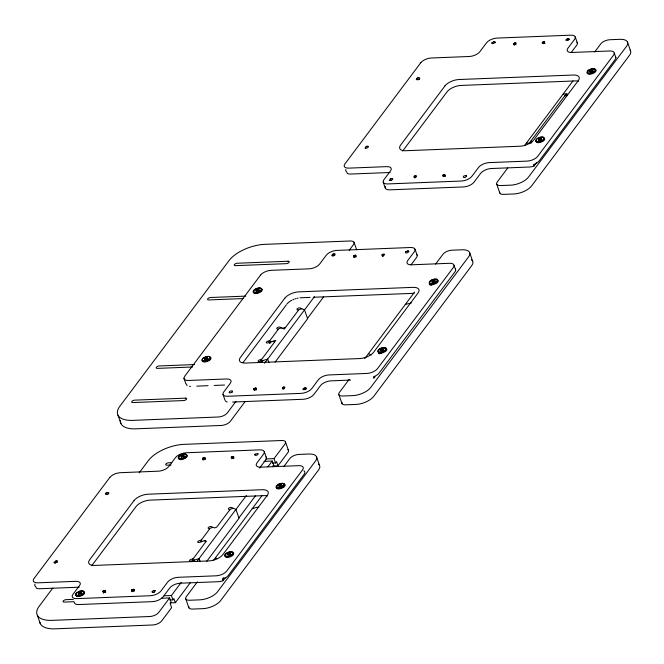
<?xml version="1.0" encoding="UTF-8"?>
<svg xmlns="http://www.w3.org/2000/svg" width="664" height="664" viewBox="0 0 664 664"><rect width="100%" height="100%" fill="white"/><g stroke="black" fill="none" stroke-linecap="round" stroke-linejoin="round"><path stroke-width="1" d="M269.825 340.557L267.824 341.188A1.818 0.822 -19.4 0 0 266.247 342.549A1.818 0.822 -19.4 0 0 268.123 342.823L275.801 340.408L261.118 360.12L261.616 360.668L262.994 360.544M281.619 327.875L278.772 328.647L269.244 341.454L269.742 342.01L271.119 341.885M57.386 561.869L57.436 561.121L55.842 560.964L53.933 562.375C54.141 564.201 58.15 561.354 56.988 562.25M105.41 493.501C104.796 495.294 108.655 494.389 108.863 492.995L108.763 492.663C107.087 491.659 103.634 494.655 107.178 492.539M102.87 591.292C104.331 594.388 107.784 588.088 102.87 591.292L103.468 592.985M202.47 458.426C203.931 461.521 207.384 455.222 202.47 458.426L203.068 460.119M232.466 391.768L232.516 391.03L230.923 390.872L229.57 391.478L229.113 392.607C229.935 393.769 233.114 391.287 232.06 392.117M152.504 592.238L154.455 591.973L155.534 590.487L153.21 590.578L152.031 591.732L152.521 592.271L152.131 592.064M254.827 454.4L254.777 455.139C255.897 456.052 259.392 454.359 257.798 453.354L254.843 454.433L255.242 454.051M491.841 42.986L493.775 41.649L495.477 42.139L492.895 43.608L491.949 43.318L492.024 42.645M408.941 251.199L407.862 252.685L405.928 252.984L405.422 252.411C405.712 250.394 411.182 251.258 407.356 251.075M378.995 352.418L378.538 353.505L379.476 353.763L382.057 352.293M429.907 284.3L430.305 283.918L429.857 285.039L431.451 285.205L433.368 283.794M568.691 39.998L569.139 38.869L568.201 38.612L565.62 40.081L567.338 40.604L569.255 39.234M274.531 342.109L274.381 341.288L272.804 341.346M194.411 560.067L193.033 560.192L192.535 559.636L205.948 541.625C205.956 538.994 200.395 542.712 199.54 542.347A1.818 0.822 -19.4 0 1 197.665 542.073A1.818 0.822 -19.4 0 1 199.242 540.703L201.242 540.073M52.879 587.972L39.218 606.199A27.954 12.691 -19.4 0 0 52.066 620.367L149.807 616.516A6.989 3.171 -19.4 0 0 158.679 612.499L169.602 597.94L171.129 602.281L170.167 603.568L171.619 607.684L161.659 620.956A6.989 3.171 -19.4 0 1 152.786 624.982L55.046 628.825A27.954 12.691 -19.4 0 1 39.774 622.085M139.183 472.851L148.495 460.426A27.954 12.691 -19.4 0 1 184.011 444.349L281.752 440.506A6.989 3.171 -19.4 0 1 284.964 444.05L274.041 458.608L265.783 458.94M243.074 362.561L286.292 304.909M91.69 565.753L136.145 506.449A11.006 4.997 -19.4 0 1 150.122 500.125L264.363 495.626A11.006 4.997 -19.4 0 1 267.55 495.908M402.65 151.06L447.104 91.756A11.006 4.997 -19.4 0 1 461.09 85.432L575.323 80.933A11.006 4.997 -19.4 0 1 578.518 81.215M235.969 401.371L227.262 412.983A6.989 3.171 -19.4 0 1 218.39 417L132.734 420.37A27.954 12.691 -19.4 0 1 119.893 406.202L229.163 260.429A27.954 12.691 -19.4 0 1 264.679 244.36L350.335 240.982A6.989 3.171 -19.4 0 1 353.538 244.526L349.198 250.32M264.571 363.216L314.445 296.683M245.165 401.537L230.242 421.441A6.989 3.171 -19.4 0 1 221.361 425.458L135.713 428.828A27.954 12.691 -19.4 0 1 120.375 420.378M307.498 318.38L323.634 296.858M275.079 362.146L307.623 318.737L304.519 309.922L300.111 307.98A1.818 0.822 -19.4 0 0 297.696 308.42A1.818 0.822 -19.4 0 0 297.264 309.748L298.41 310.246M410.983 264.903L416.452 257.599A8.258 3.752 -19.4 0 0 416.735 254.519M259.607 468.079L265.691 459.961A8.258 3.752 -19.4 0 0 265.965 456.882M571.181 52.572L576.651 45.268A8.258 3.752 -19.4 0 0 576.933 42.197M164.191 595.799L171.412 595.517L181.255 582.386M197.249 561.047L246.394 495.493M267.924 466.775L272.232 461.032L273.759 465.381L272.796 466.667M169.851 599.982L172.947 599.866L173.91 598.579L175.354 602.688L170.191 602.895M272.472 463.082L275.577 462.957L276.539 461.671L277.984 465.788L272.821 465.987M175.354 602.688L190.269 582.793M238.916 517.903L255.648 495.576M277.984 465.788L287.935 452.508A6.989 3.171 -19.4 0 0 287.819 449.603M206.496 561.669L239.04 518.252L235.936 509.446L231.528 507.495A1.818 0.822 -19.4 0 0 229.113 507.943A1.818 0.822 -19.4 0 0 228.682 509.263L229.827 509.769M197.399 581.847L186.252 596.712A6.989 3.171 -19.4 0 0 189.464 600.256L199.748 599.849A13.977 6.349 -19.4 0 0 217.501 591.815L315.483 461.106A13.977 6.349 -19.4 0 0 309.067 454.018L298.792 454.425A6.989 3.171 -19.4 0 0 289.911 458.442L283.727 466.684M213.501 560.366L262.089 495.551M349.264 379.26L339.354 392.474A6.989 3.171 -19.4 0 0 342.566 396.018L352.841 395.611A13.977 6.349 -19.4 0 0 370.603 387.577L468.585 256.868A13.977 6.349 -19.4 0 0 462.169 249.78L451.885 250.187A6.989 3.171 -19.4 0 0 443.012 254.204L435.592 264.098M364.743 358.61L414.568 292.135M507.744 167.984L497.22 182.019A6.989 3.171 -19.4 0 0 500.432 185.563L510.707 185.165A13.977 6.349 -19.4 0 0 528.461 177.122L626.451 46.414A13.977 6.349 -19.4 0 0 620.027 39.325L609.751 39.732A6.989 3.171 -19.4 0 0 600.87 43.749L594.687 51.999M524.46 145.682L573.049 80.859M526.32 143.2L529.341 143.084L566.184 93.939A1.801 0.813 -19.4 0 1 567.396 94.803A1.801 0.813 -19.4 0 1 564.765 95.823M74.26 601.974A8.258 3.752 -19.4 0 0 78.784 604.539L152.562 601.634A8.258 3.752 -19.4 0 0 163.045 596.886L169.743 587.955A8.258 3.752 -19.4 0 1 180.226 583.208L218.307 581.714A8.258 3.752 -19.4 0 0 223.038 580.734L222.523 579.265L223.76 577.605M375.044 376.712L373.799 378.372L373.284 376.903A8.258 3.752 -19.4 0 0 379.044 373.135L454.906 271.925A8.258 3.752 -19.4 0 0 455.346 269.053M223.038 580.734L225.519 577.423M385.46 186.468A8.258 3.752 -19.4 0 0 389.743 189.846L463.522 186.941A8.258 3.752 -19.4 0 0 474.013 182.193L480.703 173.262A8.258 3.752 -19.4 0 1 491.194 168.523L529.274 167.021A8.258 3.752 -19.4 0 0 533.997 166.042L536.487 162.73M285.578 327.36L282.59 328.306M416.768 78.427C414.776 80.452 419.681 80.012 419.831 78.302L419.723 77.97C418.669 76.999 415.141 79.29 418.137 77.846M494.912 42.894L495.311 42.513M513.753 43.434C512.525 47.144 519.738 41.11 513.753 43.434L514.343 45.119M332.216 254.553L331.759 255.681L333.361 255.839L334.714 255.225L335.162 254.096C333.228 253.432 330.871 255.267 334.224 253.847M414.153 176.3C412.925 180.01 420.146 173.976 414.153 176.3L414.751 177.985M353.555 255.764C352.327 259.475 359.539 253.441 353.555 255.764L354.144 257.449M382.115 254.636C380.887 258.354 388.1 252.312 382.115 254.636L382.705 256.329M253.955 388.623C252.727 392.341 259.948 386.307 253.955 388.623L254.544 390.316M406.003 251.689L405.588 252.038M538.794 140.469L539.824 139.722M282.515 387.502C281.287 391.212 288.5 385.178 282.515 387.502L283.105 389.187M231.346 456.998C230.126 460.716 237.338 454.682 231.346 456.998L231.943 458.691M305.374 387.901L303.348 388.581L302.892 389.702L305.224 389.61L306.419 388.49L305.365 387.867L306.311 388.158M131.754 589.864C130.526 593.574 137.738 587.54 131.754 589.864L132.343 591.549M381.485 353.049L381.891 352.667M589.914 70.874L590.23 72.135L589.914 70.874L592.545 70.044L592.861 71.305L592.545 70.044M590.105 71.413L592.736 70.583M590.039 71.587L592.67 70.766M258.678 289.371L258.811 290.093L257.557 290.873L256.179 290.923L256.047 290.201L257.3 289.429L258.678 289.371L259.018 290.326M541.351 139.224L538.72 140.054L538.911 140.594L538.587 139.332L539.84 138.56L541.218 138.502L541.542 139.772L541.218 138.502M538.778 139.88L541.409 139.05M207.475 357.805L207.6 358.527L206.355 359.299L204.968 359.349L204.844 358.635L206.097 357.854L207.475 357.805L207.807 358.759M205.168 359.896L205.035 359.174L206.288 358.402L207.666 358.344L207.79 359.066L207.6 358.527M434.812 281.212L432.181 282.042L432.372 282.59L432.048 281.328L434.679 280.498L435.003 281.76L434.679 280.498M183.712 455.454L184.036 456.716L183.837 456.176L181.206 457.006L181.081 456.284L182.334 455.504L183.712 455.454L184.044 456.409M181.272 456.824L183.903 455.994M380.729 349.787L381.983 349.015L383.36 348.957L383.551 349.505L380.92 350.335L380.729 349.787L381.053 351.048L380.862 350.509L383.493 349.679L383.684 350.227L383.36 348.957M81.215 593.076L78.584 593.906L78.452 593.184L79.705 592.413L81.083 592.354L81.406 593.624L81.083 592.354M78.642 593.732L81.274 592.902M281.577 484.737L281.71 485.45L279.079 486.28L278.946 485.558L280.2 484.786L281.577 484.737L281.901 485.998L281.777 485.276L279.146 486.106M230.259 553.195L230.582 554.457L230.391 553.917L227.76 554.747L227.627 554.025L228.881 553.253L230.259 553.195L230.599 554.149M419.274 79.099L417.913 79.713M542.812 42.023C539.732 45.194 548.049 41.135 542.812 42.023L543.401 43.708M366.08 146.528L365.001 148.014L367.325 147.923L368.503 146.769C368.603 145.391 364.793 147.043 366.802 146.271M390.39 178.79L389.32 180.276L391.644 180.185L392.822 179.031C392.947 177.678 389.096 179.255 391.137 178.575M443.212 174.881C440.132 178.052 448.457 173.993 443.212 174.881L443.809 176.574M466.128 175.62C460.766 175.412 464.153 179.869 466.601 176.126L466.111 175.587L466.501 175.794M334.714 255.225L332.697 255.939M107.684 494.149L108.315 493.784M305.224 389.61L305.847 389.253M280.175 485.915L279.544 486.28M228.233 554.78L228.848 554.382M589.898 69.546L588.885 70.077A4.474 2.034 -19.4 0 0 587.051 72.534L588.047 73.97A4.665 2.116 -19.4 0 0 592.031 73.812L594.155 72.857A4.474 2.034 -19.4 0 0 595.998 70.409L594.479 68.857A4.15 1.884 -19.4 0 0 590.935 68.998L589.043 69.844A3.984 1.809 -19.4 0 0 587.408 72.027L588.105 72.774A4.15 1.884 -19.4 0 0 591.649 72.633L593.541 71.787A3.984 1.809 -19.4 0 0 595.176 69.604M538.579 138.012L537.566 138.544A4.474 2.034 -19.4 0 0 535.724 140.992L536.728 142.436A4.665 2.116 -19.4 0 0 540.703 142.279L542.837 141.324A4.474 2.034 -19.4 0 0 544.679 138.876L543.891 138.029M256.038 288.882L255.026 289.413A4.474 2.034 -19.4 0 0 253.183 291.861L254.179 293.305A4.665 2.116 -19.4 0 0 258.163 293.148L260.296 292.193A4.474 2.034 -19.4 0 0 262.131 289.745L261.135 288.3A4.665 2.116 -19.4 0 0 257.159 288.458M204.827 357.307L203.815 357.838A4.474 2.034 -19.4 0 0 201.98 360.295L202.761 361.133A4.665 2.116 -19.4 0 0 206.745 360.975L208.878 360.021A4.474 2.034 -19.4 0 0 210.712 357.572L209.932 356.726A4.665 2.116 -19.4 0 0 205.948 356.883M539.616 137.456L537.716 138.311A3.984 1.809 -19.4 0 0 536.08 140.494L536.786 141.241A4.15 1.884 -19.4 0 0 540.33 141.1L542.222 140.253A3.984 1.809 -19.4 0 0 543.857 138.07L543.16 137.323M79.481 591.317L77.58 592.163A3.984 1.809 -19.4 0 0 75.945 594.346L76.642 595.093A4.15 1.884 -19.4 0 0 80.186 594.952L82.087 594.106A3.984 1.809 -19.4 0 0 83.722 591.923L83.025 591.176M78.443 591.865L79.555 591.441A4.665 2.116 -19.4 0 1 83.54 591.284L84.535 592.728A4.474 2.034 -19.4 0 1 82.701 595.176L80.568 596.131A4.665 2.116 -19.4 0 1 76.584 596.289L75.588 594.844A4.474 2.034 -19.4 0 1 77.431 592.396M566.832 38.993L568.201 38.612M390.913 180.442L391.644 180.185M79.431 593.483L80.17 593.267M153.733 592.23L154.455 591.973M405.297 304.51L411.365 302.909M261.699 359.224L259.707 359.846A1.818 0.822 -19.4 0 0 258.122 361.216A1.818 0.822 -19.4 0 0 259.998 361.49L267.683 359.066L268.92 362.594M252.196 508.749L257.184 507.188L258.603 507.296M193.116 558.739L191.124 559.37A1.818 0.822 -19.4 0 0 189.539 560.731A1.818 0.822 -19.4 0 0 191.415 561.005L199.1 558.59L200.088 561.404M202.537 541.401L201.159 541.525L200.661 540.977L210.189 528.17L213.036 527.399M493.775 41.649L494.439 41.55M493.559 43.509L492.348 43.558M55.859 560.997L57.054 560.914M54.971 562.964L55.635 562.864M229.578 554.133L230.79 554.083M563.163 94.056L566.184 93.939L566.807 95.699M434.87 281.038L432.239 281.868L432.048 281.328M245.796 296.119L210.604 297.505A2.233 1.013 -19.4 0 0 207.766 298.792A2.233 1.013 -19.4 0 0 208.786 299.929L242.949 298.584M310.154 297.397L300.892 297.762A11.006 4.997 -19.4 0 0 300.012 297.821M313.242 297.273L414.095 293.305M194.486 364.569L159.294 365.955A2.233 1.013 -19.4 0 0 156.447 367.242A2.233 1.013 -19.4 0 0 157.476 368.379L192.668 366.993M196.751 386.133L208.073 385.684M214.248 385.444L224.54 385.037M350.625 380.074L330.996 380.846A8.258 3.752 -19.4 0 0 320.504 385.593L313.815 394.524A8.258 3.752 -19.4 0 1 303.323 399.272L232.624 402.052M171.835 462.634L168.739 462.758A2.233 1.013 -19.4 0 0 165.892 464.045A2.233 1.013 -19.4 0 0 166.921 465.173L171.055 465.016M263.973 461.356L272.232 461.032M230.449 553.743L227.818 554.564L227.627 554.025M73.33 599.376L66.109 599.658A2.233 1.013 -19.4 0 0 63.263 600.945A2.233 1.013 -19.4 0 0 64.292 602.082L73.588 601.717M161.344 598.264L169.602 597.94M365.939 148.271L365.383 148.221M390.249 180.533L389.702 180.483M282.125 485.65L280.913 485.699M230.25 554.066L230.798 554.116M301.829 308.735L298.833 309.681L284.308 329.062L279.893 327.12A1.818 0.822 -19.4 0 0 277.477 327.568A1.818 0.822 -19.4 0 0 277.046 328.887L278.191 329.385M371.342 354.9L368.462 353.655M233.247 508.259L230.25 509.197L216.655 527.216L214.43 527.921L211.318 526.635A1.818 0.822 -19.4 0 0 208.894 527.083A1.818 0.822 -19.4 0 0 208.471 528.403L209.617 528.909M215.36 557.893L217.153 558.681M587.3 73.015L587.831 73.372A4.665 2.116 -19.4 0 0 591.815 73.214L593.948 72.26A4.474 2.034 -19.4 0 0 595.782 69.803L595.002 68.965A4.665 2.116 -19.4 0 0 594.222 68.757M535.981 141.473L536.512 141.83A4.665 2.116 -19.4 0 0 540.496 141.681L542.621 140.727A4.474 2.034 -19.4 0 0 544.463 138.27L543.675 137.431A4.665 2.116 -19.4 0 0 539.699 137.589M437.319 280.059A3.984 1.809 -19.4 0 1 435.684 282.241L433.783 283.088A4.15 1.884 -19.4 0 1 430.239 283.229L429.542 282.482A3.984 1.809 -19.4 0 1 431.177 280.299L433.077 279.453A4.15 1.884 -19.4 0 1 436.621 279.312L438.132 280.864A4.474 2.034 -19.4 0 1 436.298 283.312L434.165 284.267A4.665 2.116 -19.4 0 1 430.181 284.424L429.401 283.586A4.474 2.034 -19.4 0 1 429.442 283.013M386.025 348.484L386.813 349.33A4.474 2.034 -19.4 0 1 384.979 351.779L382.846 352.733A4.665 2.116 -19.4 0 1 378.862 352.891L378.073 352.053A4.474 2.034 -19.4 0 1 378.123 351.472M261.317 288.94A3.984 1.809 -19.4 0 1 259.682 291.123L257.79 291.969A4.15 1.884 -19.4 0 1 254.246 292.11L253.54 291.363A3.984 1.809 -19.4 0 1 255.175 289.18L257.076 288.325A4.15 1.884 -19.4 0 1 260.62 288.193L261.882 289.263M253.441 292.343L253.972 292.708A4.665 2.116 -19.4 0 0 257.956 292.55L260.081 291.596A4.474 2.034 -19.4 0 0 261.923 289.139M210.114 357.365A3.984 1.809 -19.4 0 1 208.471 359.548L206.579 360.394A4.15 1.884 -19.4 0 1 203.035 360.535L202.337 359.788A3.984 1.809 -19.4 0 1 203.972 357.606L205.865 356.759A4.15 1.884 -19.4 0 1 209.409 356.618L210.928 358.17A4.474 2.034 -19.4 0 1 209.085 360.618L206.96 361.581A4.665 2.116 -19.4 0 1 202.976 361.731L202.188 360.892A4.474 2.034 -19.4 0 1 202.238 360.32M186.376 454.981L187.165 455.819A4.474 2.034 -19.4 0 1 185.322 458.276L183.198 459.231A4.665 2.116 -19.4 0 1 179.214 459.38L178.425 458.542A4.474 2.034 -19.4 0 1 178.815 457.338M84.286 592.246L83.755 591.89A4.665 2.116 -19.4 0 0 82.975 591.682M75.845 595.334L76.377 595.691A4.665 2.116 -19.4 0 0 80.361 595.533L82.485 594.579A4.474 2.034 -19.4 0 0 84.328 592.122M627.397 41.907L630.501 50.721M614.283 53.137L615.852 57.577M591.159 70.094L591.35 70.641M591.425 71.538L591.616 72.077M575.24 36.96L577.323 42.869M544.356 41.782L544.945 43.467M543.916 41.741L544.513 43.434M543.393 41.824L543.982 43.509M515.355 42.869L515.953 44.554M514.832 42.944L515.422 44.629M514.251 43.143L514.849 44.828M539.84 138.56L540.181 139.515M540.098 140.004L540.288 140.544M538.587 139.332L538.927 140.287M531.383 142.951L530.76 141.191A1.776 0.805 -19.4 0 1 531.856 142.063A1.776 0.805 -19.4 0 1 529.341 143.084M533.997 166.042L533.482 164.572A8.258 3.752 -19.4 0 0 539.243 160.804L615.105 59.602A8.258 3.752 -19.4 0 0 615.545 56.722M496.738 184.277L499.843 193.083M444.755 174.649L445.353 176.333M444.316 174.607L444.913 176.3M443.793 174.682L444.39 176.375M469.539 252.362L472.644 261.176M454.085 265.467L455.645 269.908M415.232 175.811L415.83 177.495M414.651 176.01L415.249 177.695M433.301 280.548L433.642 281.503M433.559 281.993L433.75 282.532M415.041 249.291L417.125 255.2M383.203 182.152L385.286 188.061M383.194 254.146L383.784 255.839M382.613 254.345L383.203 256.038M354.02 242.277L356.668 249.797M355.597 255.233L356.186 256.918M355.157 255.192L355.755 256.885M354.634 255.275L355.223 256.96M354.053 255.474L354.642 257.159M381.983 349.015L382.173 349.554M382.24 350.451L382.431 350.999M338.881 394.731L341.985 403.538M304.701 387.967L303.348 388.581M258.811 290.093L259.002 290.641L258.869 289.919L257.491 289.969L256.238 290.749L256.37 291.471M316.438 456.6L319.542 465.406M257.3 289.429L257.64 290.384M257.557 290.873L257.748 291.413M256.047 290.201L256.387 291.156M269.401 341.122L270.016 342.89M269.293 341.296L269.916 343.056M269.244 341.454L269.858 343.371M283.594 387.012L284.184 388.697M283.013 387.212L283.611 388.905M261.276 359.788L261.898 361.548M261.168 359.954L261.79 361.722M261.118 360.12L261.74 361.88M285.437 441.792L288.417 450.25M255.997 388.1L256.594 389.785M255.557 388.058L256.155 389.751M255.034 388.133L255.632 389.826M254.453 388.34L255.051 390.025M253.797 388.78L254.387 390.465M274.041 458.608L275.577 462.957M280.2 484.786L280.54 485.741M278.946 485.558L279.287 486.513M264.28 451.653L266.364 457.562M223.004 394.482L225.088 400.384M206.097 357.854L206.429 358.809M204.844 358.635L205.035 359.174M233.396 456.475L233.985 458.16M232.956 456.434L233.545 458.127M232.425 456.508L233.022 458.201M231.844 456.707L232.441 458.401M187.074 385.718L186.551 384.248A8.258 3.752 -19.4 0 1 185.53 382.746L183.961 378.306M204.836 457.596L205.425 459.289M204.396 457.562L204.985 459.247M203.873 457.637L204.462 459.322M203.292 457.836L203.881 459.521M202.786 458.127L203.383 459.812M228.881 553.253L229.213 554.208M182.334 455.504L182.666 456.459M181.081 456.284L181.413 457.239M185.779 598.969L188.883 607.776M117.984 415.207L120.964 423.665M171.412 595.517L172.947 599.866M133.796 589.341L134.385 591.026M133.356 589.3L133.954 590.985M132.833 589.375L133.422 591.068M132.252 589.574L132.841 591.267M131.588 590.014L132.186 591.707M105.236 590.462L105.833 592.147M104.796 590.42L105.393 592.114M104.273 590.504L104.862 592.188M103.692 590.703L104.281 592.388M103.194 590.985L103.783 592.678M103.036 591.143L103.625 592.827M79.705 592.413L80.037 593.367M78.452 593.184L78.792 594.139M37.317 615.204L40.296 623.662M390.1 172.574A8.258 3.752 -19.4 0 0 388.855 172.549L350.775 174.043A8.258 3.752 -19.4 0 1 347.272 173.387L346.749 171.918A8.258 3.752 -19.4 0 1 345.878 169.428M499.693 192.261A6.989 3.171 -19.4 0 0 503.528 194.378L513.811 193.971A13.977 6.349 -19.4 0 0 531.565 185.937L629.555 55.22A13.977 6.349 -19.4 0 0 630.02 50.016M587.258 73.131A4.474 2.034 -19.4 0 1 587.308 72.559M587.648 71.928A4.474 2.034 -19.4 0 1 588.254 71.289M591.018 69.122A4.665 2.116 -19.4 0 1 592.163 68.84M593.467 69.322A4.665 2.116 -19.4 0 1 594.438 69.363M535.939 141.598A4.474 2.034 -19.4 0 1 536.321 140.394M539.707 137.332A4.15 1.884 -19.4 0 1 543.252 137.191M539.118 140.477A1.369 0.622 -19.4 0 1 539.5 140.096M206.579 358.875A1.369 0.622 -19.4 0 1 207.699 358.9M378.463 350.841A4.474 2.034 -19.4 0 1 379.078 350.202M382.979 347.762A4.665 2.116 -19.4 0 0 381.833 348.044L379.7 348.998A4.474 2.034 -19.4 0 0 377.866 351.447L378.654 352.285A4.665 2.116 -19.4 0 0 382.63 352.127L384.763 351.173A4.474 2.034 -19.4 0 0 386.606 348.724L385.817 347.886A4.665 2.116 -19.4 0 0 384.074 347.637M384.282 348.235A4.665 2.116 -19.4 0 1 385.253 348.276M286.906 304.087A11.006 4.997 -19.4 0 1 291.845 300.252M292.849 299.771A11.006 4.997 -19.4 0 1 293.886 299.331M294.949 298.933A11.006 4.997 -19.4 0 1 296.019 298.601M297.074 298.319A11.006 4.997 -19.4 0 1 298.094 298.094M190.576 386.373A8.258 3.752 -19.4 0 1 189.53 386.365M227.154 401.961A8.258 3.752 -19.4 0 1 225.478 401.064M253.399 292.467A4.474 2.034 -19.4 0 1 253.781 291.264M256.644 291.081A1.369 0.622 -19.4 0 1 257.441 290.558M257.781 290.45A1.369 0.622 -19.4 0 1 258.91 290.475M435.609 279.776A4.665 2.116 -19.4 0 1 436.572 279.818M433.243 281.909A1.369 0.622 -19.4 0 1 433.916 281.669M341.935 402.259A6.989 3.171 -19.4 0 0 345.67 404.832L355.945 404.426A13.977 6.349 -19.4 0 0 373.707 396.391L471.689 265.675A13.977 6.349 -19.4 0 0 471.457 259.865M204.23 540.869A1.843 0.838 -19.4 0 1 205.948 541.625M181.67 457.156A1.369 0.622 -19.4 0 1 182.16 456.791M182.816 456.525A1.369 0.622 -19.4 0 1 183.737 456.475M278.133 485.367A4.474 2.034 -19.4 0 0 276.299 487.824L277.087 488.662A4.665 2.116 -19.4 0 0 281.063 488.505L283.196 487.55A4.474 2.034 -19.4 0 0 285.039 485.102L284.034 483.658A4.665 2.116 -19.4 0 0 280.059 483.815L277.925 484.77A4.474 2.034 -19.4 0 0 276.083 487.218L276.871 488.065A4.665 2.116 -19.4 0 0 280.855 487.907L282.988 486.953A4.474 2.034 -19.4 0 0 284.823 484.496M283.47 484.056A4.665 2.116 -19.4 0 1 284.25 484.264M188.833 606.498A6.989 3.171 -19.4 0 0 192.568 609.071L202.844 608.664A13.977 6.349 -19.4 0 0 220.606 600.63L318.587 469.913A13.977 6.349 -19.4 0 0 318.355 464.103M79.132 587.258A8.258 3.752 -19.4 0 0 77.895 587.242L39.815 588.736A8.258 3.752 -19.4 0 1 36.304 588.08L35.79 586.611A8.258 3.752 -19.4 0 1 34.918 584.121M222.523 579.265A8.258 3.752 -19.4 0 0 228.275 575.497L304.145 474.295A8.258 3.752 -19.4 0 0 303.855 470.759M225.976 554.44A4.474 2.034 -19.4 0 0 224.98 556.291L225.76 557.129A4.665 2.116 -19.4 0 0 229.744 556.971L231.877 556.017A4.474 2.034 -19.4 0 0 233.711 553.56L232.715 552.124A4.665 2.116 -19.4 0 0 228.731 552.282L226.607 553.236A4.474 2.034 -19.4 0 0 224.764 555.685L225.552 556.523A4.665 2.116 -19.4 0 0 229.536 556.366L231.661 555.411A4.474 2.034 -19.4 0 0 233.504 552.963M232.151 552.514A4.665 2.116 -19.4 0 1 232.931 552.722M228.541 554.789A1.369 0.622 -19.4 0 1 228.823 554.614M75.804 595.45A4.474 2.034 -19.4 0 1 76.8 593.608M79.572 591.184A4.15 1.884 -19.4 0 1 83.116 591.043M79.257 593.873A1.369 0.622 -19.4 0 1 79.846 593.541M260.57 275.07L184.7 376.281A8.258 3.752 -19.4 0 0 188.493 380.464L226.573 378.97A8.258 3.752 -19.4 0 1 230.367 383.153L223.677 392.084A8.258 3.752 -19.4 0 0 227.462 396.267L301.24 393.362A8.258 3.752 -19.4 0 0 311.731 388.614L318.421 379.683A8.258 3.752 -19.4 0 1 328.912 374.936L366.993 373.442A8.258 3.752 -19.4 0 0 377.476 368.694L453.346 267.484A8.258 3.752 -19.4 0 0 449.553 263.301L411.472 264.803A8.258 3.752 -19.4 0 1 407.679 260.62L414.377 251.689A8.258 3.752 -19.4 0 0 410.584 247.506L336.806 250.411A8.258 3.752 -19.4 0 0 326.314 255.15L319.625 264.081A8.258 3.752 -19.4 0 1 309.133 268.829L271.053 270.331A8.258 3.752 -19.4 0 0 260.57 275.07M109.809 477.433L33.939 578.643A8.258 3.752 -19.4 0 0 37.732 582.826L75.812 581.332A8.258 3.752 -19.4 0 1 79.605 585.515L72.907 594.446A8.258 3.752 -19.4 0 0 76.7 598.629L150.479 595.724A8.258 3.752 -19.4 0 0 160.97 590.977L167.66 582.046A8.258 3.752 -19.4 0 1 178.151 577.306L216.232 575.804A8.258 3.752 -19.4 0 0 226.714 571.057L302.585 469.855A8.258 3.752 -19.4 0 0 298.792 465.663L260.711 467.166A8.258 3.752 -19.4 0 1 256.918 462.982L263.616 454.051A8.258 3.752 -19.4 0 0 259.823 449.868L186.044 452.773A8.258 3.752 -19.4 0 0 175.553 457.513L168.863 466.443A8.258 3.752 -19.4 0 1 158.372 471.191L120.292 472.693A8.258 3.752 -19.4 0 0 109.809 477.433M420.768 62.748L344.898 163.95A8.258 3.752 -19.4 0 0 348.691 168.133L386.772 166.639A8.258 3.752 -19.4 0 1 390.565 170.822L383.875 179.753A8.258 3.752 -19.4 0 0 387.668 183.936L461.447 181.031A8.258 3.752 -19.4 0 0 471.93 176.284L478.628 167.361A8.258 3.752 -19.4 0 1 489.111 162.614L527.191 161.111A8.258 3.752 -19.4 0 0 537.674 156.364L613.544 55.162A8.258 3.752 -19.4 0 0 609.751 50.979L571.671 52.473A8.258 3.752 -19.4 0 1 567.878 48.289L574.576 39.359A8.258 3.752 -19.4 0 0 570.783 35.175L497.004 38.08A8.258 3.752 -19.4 0 0 486.513 42.828L479.823 51.759A8.258 3.752 -19.4 0 1 469.332 56.498L431.251 58A8.258 3.752 -19.4 0 0 420.768 62.748M284.823 298.178L240.368 357.481A11.006 4.997 -19.4 0 0 245.431 363.059L359.664 358.56A11.006 4.997 -19.4 0 0 373.649 352.235L418.104 292.932A11.006 4.997 -19.4 0 0 413.041 287.354L298.808 291.853A11.006 4.997 -19.4 0 0 284.823 298.178M134.062 500.54L89.607 559.843A11.006 4.997 -19.4 0 0 94.67 565.421L208.903 560.922A11.006 4.997 -19.4 0 0 222.888 554.598L267.343 495.294A11.006 4.997 -19.4 0 0 262.28 489.717L148.047 494.215A11.006 4.997 -19.4 0 0 134.062 500.54M445.021 85.847L400.575 145.15A11.006 4.997 -19.4 0 0 405.629 150.728L519.862 146.238A11.006 4.997 -19.4 0 0 533.848 139.905L578.303 80.61A11.006 4.997 -19.4 0 0 573.248 75.024L459.007 79.522A11.006 4.997 -19.4 0 0 445.021 85.847M432.04 280L431.027 280.532A4.474 2.034 -19.4 0 0 429.185 282.98L429.973 283.827A4.665 2.116 -19.4 0 0 433.957 283.669L436.082 282.715A4.474 2.034 -19.4 0 0 437.925 280.258L437.136 279.419A4.665 2.116 -19.4 0 0 433.152 279.577L432.04 280M380.762 348.293L379.858 348.766A3.984 1.809 -19.4 0 0 378.223 350.949L378.92 351.696A4.15 1.884 -19.4 0 0 382.464 351.555L384.365 350.708A3.984 1.809 -19.4 0 0 386 348.525L385.294 347.778A4.15 1.884 -19.4 0 0 381.75 347.911L380.762 348.293M181.114 454.782L180.21 455.255A3.984 1.809 -19.4 0 0 178.575 457.438L179.272 458.185A4.15 1.884 -19.4 0 0 182.816 458.044L184.708 457.197A3.984 1.809 -19.4 0 0 186.352 455.014L185.646 454.267A4.15 1.884 -19.4 0 0 182.102 454.408L181.114 454.782M181.065 454.956L180.052 455.487A4.474 2.034 -19.4 0 0 178.218 457.944L178.998 458.782A4.665 2.116 -19.4 0 0 182.982 458.625L185.115 457.67A4.474 2.034 -19.4 0 0 186.949 455.222L186.169 454.375A4.665 2.116 -19.4 0 0 182.185 454.533L181.065 454.956M278.98 484.064L278.083 484.537A3.984 1.809 -19.4 0 0 276.44 486.72L277.145 487.467A4.15 1.884 -19.4 0 0 280.689 487.326L282.582 486.48A3.984 1.809 -19.4 0 0 284.217 484.297L283.52 483.55A4.15 1.884 -19.4 0 0 279.976 483.691L278.98 484.064M227.661 552.523L226.756 553.004A3.984 1.809 -19.4 0 0 225.121 555.187L225.818 555.934A4.15 1.884 -19.4 0 0 229.362 555.793L231.263 554.938A3.984 1.809 -19.4 0 0 232.898 552.755L232.201 552.008A4.15 1.884 -19.4 0 0 228.657 552.149L227.661 552.523M288.035 261.243L237.314 263.234A2.233 1.013 -19.4 0 0 234.475 264.521A2.233 1.013 -19.4 0 0 235.504 265.658L286.226 263.658A2.233 1.013 -19.4 0 0 289.064 262.371A2.233 1.013 -19.4 0 0 288.035 261.243M185.405 398.151L134.684 400.143A2.233 1.013 -19.4 0 0 131.845 401.429A2.233 1.013 -19.4 0 0 132.875 402.558L183.596 400.566A2.233 1.013 -19.4 0 0 186.435 399.28A2.233 1.013 -19.4 0 0 185.405 398.151"/></g></svg>
